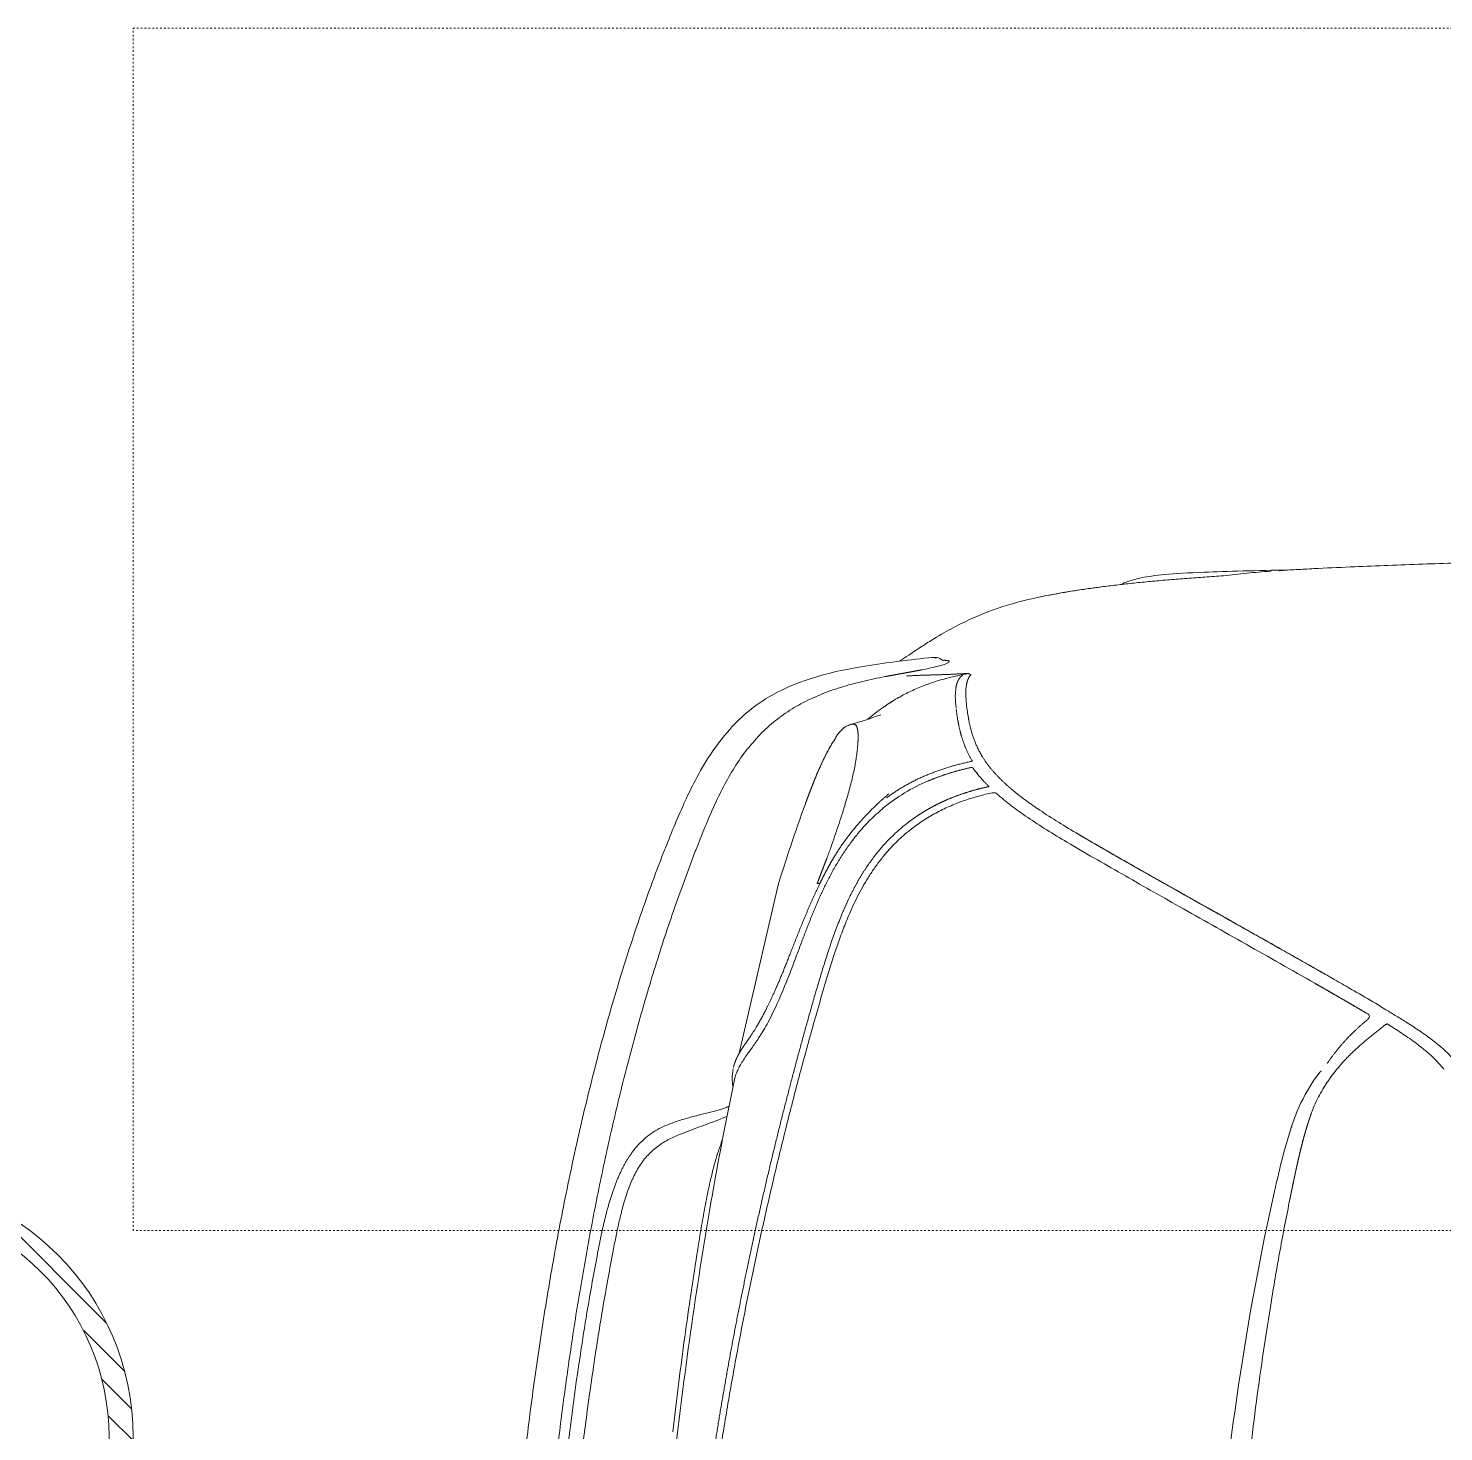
# Model space of a CAD drawing. Extents: x -1417 to 34975, y -245 to 8298.
# Drawn here: x 30842.7 to 30925.2, y 1052.8 to 1134.5 of the extents above; entities that cross this region are included whole.
import ezdxf
from ezdxf.xclip import XClip

# ---------------------------------------------------------------- set-up
doc = ezdxf.new("R2010")
doc.units = 0
doc.header["$XCLIPFRAME"] = 0
doc.linetypes.add('DOT2', pattern=[0.125, 0, -0.125])
doc.layers.get('0').update_dxf_attribs({"color": 9, "lineweight": 9})
for name, color, linetype, lineweight in [('04', 9, 'Continuous', 9), ('10', 9, 'Continuous', 9), ('20', 9, 'DOT2', 9), ('35H', 9, 'Continuous', 9)]:
    doc.layers.add(name, color=color, linetype=linetype, lineweight=lineweight)

# ---------------------------------------------------------------- blocks, each defined once
blk = doc.blocks.new('p-araba-polo')
for p, q in [((3.75136, -0.62397), (3.77434, -0.52509)), ((3.72994, -0.54604), (3.72994, -0.54604)), ((3.43916, -0.56592), (3.43916, -0.56592)), ((3.64193, -0.72746), (3.64193, -0.72746)), ((3.48036, -0.80478), (3.48042, -0.80478))]:
    blk.add_line(p, q)
at = {"flags": 128}
for points in [[(3.73079, -0.68347), (3.73202, -0.68035), (3.73324, -0.67716), (3.73446, -0.67392)], [(3.65581, -0.75377), (3.65632, -0.75421), (3.65664, -0.75446), (3.65744, -0.75494)], [(3.65744, -0.75494), (3.65826, -0.75529), (3.65928, -0.75556), (3.66051, -0.75565)]]:
    blk.add_lwpolyline(points, dxfattribs=at)
for points, degree, knots in [([(3.89681, 0), (3.89677, -0.01209), (3.89668, -0.03627), (3.89592, -0.07253), (3.89472, -0.10878), (3.893, -0.14501), (3.89078, -0.18122), (3.88803, -0.21739), (3.88473, -0.25351), (3.88084, -0.28957), (3.87635, -0.32556), (3.87122, -0.36147), (3.86539, -0.39727), (3.85883, -0.43294), (3.85148, -0.46846), (3.84326, -0.5038), (3.83413, -0.5389), (3.82397, -0.57372), (3.8128, -0.60824), (3.80432, -0.63088), (3.80008, -0.64221)], 3, [0, 0, 0, 0, 0.055558, 0.111113, 0.166668, 0.222224, 0.277781, 0.333337, 0.388894, 0.44445, 0.500005, 0.55556, 0.611116, 0.666671, 0.722227, 0.777783, 0.833339, 0.888892, 0.944445, 1, 1, 1, 1]), ([(3.81742, -0.64441), (3.8199, -0.63799), (3.82486, -0.62513), (3.83179, -0.60561), (3.83837, -0.5859), (3.84459, -0.566), (3.85047, -0.54593), (3.85602, -0.52571), (3.86125, -0.50535), (3.86618, -0.48486), (3.87081, -0.46426), (3.87516, -0.44355), (3.87923, -0.42275), (3.88305, -0.40188), (3.88661, -0.38093), (3.88992, -0.35992), (3.893, -0.33887), (3.89585, -0.31777), (3.89848, -0.29664), (3.9009, -0.27548), (3.90311, -0.25429), (3.90512, -0.2331), (3.90693, -0.21189), (3.90856, -0.19068), (3.91, -0.16947), (3.91126, -0.14826), (3.91235, -0.12705), (3.91326, -0.10585), (3.914, -0.08466), (3.91457, -0.06348), (3.91498, -0.04231), (3.91523, -0.02115), (3.91526, -0.00705), (3.91528, 0)], 3, [0, 0, 0, 0, 0.031503, 0.063111, 0.094824, 0.126637, 0.158547, 0.190546, 0.222628, 0.254786, 0.287011, 0.319297, 0.351636, 0.384021, 0.416445, 0.448899, 0.481372, 0.513858, 0.546357, 0.578861, 0.611362, 0.643854, 0.676332, 0.708795, 0.741239, 0.773662, 0.806063, 0.838441, 0.870794, 0.903125, 0.935433, 0.967723, 1, 1, 1, 1]), ([(3.88258, 0), (3.88254, -0.01154), (3.88246, -0.03461), (3.88176, -0.06921), (3.88065, -0.1038), (3.87907, -0.13838), (3.87703, -0.17293), (3.8745, -0.20745), (3.87145, -0.24192), (3.86787, -0.27635), (3.86371, -0.31071), (3.85904, -0.34413), (3.85392, -0.37661), (3.85005, -0.3976), (3.84812, -0.40809)], 3, [0, 0, 0, 0, 0.084393, 0.168775, 0.253159, 0.337558, 0.421942, 0.506321, 0.590718, 0.675107, 0.759486, 0.843869, 0.92194, 1, 1, 1, 1]), ([(3.85654, -0.40987), (3.85802, -0.40193), (3.86099, -0.38606), (3.86495, -0.36215), (3.8686, -0.3382), (3.87191, -0.31419), (3.87492, -0.29015), (3.87764, -0.26607), (3.88009, -0.24196), (3.88227, -0.21783), (3.8842, -0.19368), (3.88589, -0.1695), (3.88733, -0.14532), (3.88854, -0.12112), (3.88953, -0.0969), (3.89029, -0.07268), (3.89083, -0.04846), (3.89117, -0.02423), (3.89121, -0.00808), (3.89123, 0)], 3, [0, 0, 0, 0, 0.058823, 0.117646, 0.17647, 0.235293, 0.294117, 0.35294, 0.411764, 0.470587, 0.529411, 0.588234, 0.647058, 0.705882, 0.764705, 0.823529, 0.882353, 0.941176, 1, 1, 1, 1]), ([(3.72994, -0.54604), (3.73264, -0.53633), (3.73805, -0.51692), (3.74565, -0.48765), (3.75287, -0.45828), (3.75968, -0.4288), (3.76609, -0.39923), (3.77208, -0.36956), (3.77765, -0.33981), (3.78281, -0.30998), (3.78754, -0.28008), (3.79185, -0.25011), (3.79573, -0.22007), (3.79916, -0.18997), (3.80219, -0.15981), (3.80383, -0.13967), (3.80465, -0.12959)], 3, [0, 0, 0, 0, 0.071461, 0.142913, 0.214376, 0.285822, 0.357282, 0.428734, 0.500167, 0.571583, 0.64299, 0.714393, 0.785796, 0.857198, 0.928599, 1, 1, 1, 1]), ([(3.77711, -0.50969), (3.78244, -0.4843), (3.7966, -0.40882), (3.81414, -0.28235), (3.82249, -0.1806), (3.82515, -0.12975)], 3, [0, 0, 0, 0, 0.20268, 0.601651, 1, 1, 1, 1]), ([(3.48556, -0.2052), (3.48473, -0.21503), (3.48306, -0.23466), (3.47914, -0.27381), (3.47334, -0.32271), (3.46687, -0.36658), (3.46194, -0.39586), (3.45932, -0.4106), (3.45657, -0.4254), (3.4546, -0.43525), (3.45361, -0.44019)], 3, [0, 0, 0, 0, 0.12452, 0.248713, 0.496885, 0.746467, 0.809383, 0.872586, 0.936113, 1, 1, 1, 1]), ([(3.79893, -0.40807), (3.80025, -0.39949), (3.8029, -0.38232), (3.8065, -0.3565), (3.80988, -0.33066), (3.81191, -0.3134), (3.81293, -0.30478)], 3, [0, 0, 0, 0, 0.249972, 0.499988, 0.750033, 1, 1, 1, 1]), ([(3.79122, -0.45044), (3.79165, -0.44846), (3.79253, -0.44452), (3.79372, -0.4385), (3.79485, -0.43245), (3.79592, -0.42638), (3.79696, -0.42029), (3.79796, -0.41418), (3.79861, -0.41011), (3.79893, -0.40807)], 3, [0, 0, 0, 0, 0.142515, 0.285196, 0.427965, 0.570749, 0.713737, 0.856833, 1, 1, 1, 1]), ([(3.84812, -0.40809), (3.84756, -0.41097), (3.84644, -0.41673), (3.84467, -0.42533), (3.84265, -0.43384), (3.84024, -0.44218), (3.83736, -0.4503), (3.83477, -0.45521), (3.83348, -0.45766)], 3, [0, 0, 0, 0, 0.167506, 0.33466, 0.50145, 0.667886, 0.83384, 1, 1, 1, 1]), ([(3.78412, -0.47463), (3.78442, -0.47387), (3.78509, -0.4721), (3.78615, -0.46907), (3.78725, -0.46562), (3.78832, -0.46199), (3.78934, -0.45823), (3.79031, -0.45437), (3.79092, -0.45175), (3.79122, -0.45044)], 3, [0, 0, 0, 0, 0.115196, 0.262644, 0.410099, 0.557562, 0.705034, 0.852514, 1, 1, 1, 1]), ([(3.83348, -0.45766), (3.83275, -0.45885), (3.83128, -0.46121), (3.82875, -0.46441), (3.82602, -0.46732), (3.82309, -0.46991), (3.81999, -0.47221), (3.81676, -0.47421), (3.81342, -0.47596), (3.81113, -0.47696), (3.80999, -0.47746)], 3, [0, 0, 0, 0, 0.124981, 0.249968, 0.374958, 0.499953, 0.624954, 0.749963, 0.874979, 1, 1, 1, 1]), ([(3.81344, -0.48448), (3.81511, -0.48383), (3.81845, -0.48252), (3.82324, -0.47999), (3.82779, -0.47689), (3.83199, -0.47313), (3.83583, -0.46878), (3.83806, -0.46541), (3.83917, -0.46373)], 3, [0, 0, 0, 0, 0.166711, 0.333398, 0.500062, 0.66671, 0.833352, 1, 1, 1, 1]), ([(3.80999, -0.47746), (3.80798, -0.47827), (3.80395, -0.47989), (3.79804, -0.48202), (3.79243, -0.48406), (3.78731, -0.48597), (3.7837, -0.48739), (3.78193, -0.48815), (3.78145, -0.48836)], 3, [0, 0, 0, 0, 0.18627, 0.372392, 0.558131, 0.743503, 0.928538, 1, 1, 1, 1]), ([(3.78181, -0.49357), (3.78252, -0.49332), (3.78395, -0.49282), (3.78654, -0.49205), (3.7894, -0.49127), (3.79249, -0.49047), (3.79577, -0.48964), (3.79919, -0.48878), (3.8027, -0.48786), (3.80626, -0.48685), (3.80986, -0.48575), (3.81225, -0.48491), (3.81344, -0.48448)], 3, [0, 0, 0, 0, 0.099513, 0.199085, 0.298757, 0.398601, 0.498624, 0.598776, 0.698998, 0.799265, 0.899601, 1, 1, 1, 1]), ([(3.43812, -0.4974), (3.43864, -0.4963), (3.43968, -0.49409), (3.44054, -0.49176), (3.44098, -0.4906)], 3, [0, 0, 0, 0, 0.498968, 1, 1, 1, 1]), ([(3.44098, -0.4906), (3.44054, -0.49176), (3.43968, -0.49409), (3.43864, -0.4963), (3.43812, -0.4974)], 3, [0, 0, 0, 0, 0.501096, 1, 1, 1, 1]), ([(3.4331, -0.50636), (3.434, -0.5049), (3.43577, -0.50201), (3.43734, -0.49892), (3.43812, -0.4974)], 3, [0, 0, 0, 0, 0.504884, 1, 1, 1, 1]), ([(3.43812, -0.4974), (3.43734, -0.49892), (3.43577, -0.50201), (3.434, -0.5049), (3.4331, -0.50636)], 3, [0, 0, 0, 0, 0.494609, 1, 1, 1, 1]), ([(3.4331, -0.50636), (3.4331, -0.50636), (3.43219, -0.5078), (3.43033, -0.51061), (3.42833, -0.51323), (3.42733, -0.51453)], 3, [0, 0, 0, 0, 0.000023, 0.502974, 1, 1, 1, 1]), ([(3.77355, -0.51846), (3.77401, -0.51762), (3.77494, -0.51593), (3.77633, -0.51269), (3.77701, -0.51036), (3.77729, -0.50884)], 3, [0, 0, 0, 0, 0.253002, 0.505984, 1, 1, 1, 1]), ([(3.39176, -0.53893), (3.39044, -0.53806), (3.3878, -0.53634), (3.38386, -0.53364), (3.37997, -0.53083), (3.37632, -0.52802), (3.37293, -0.52519), (3.36981, -0.52234), (3.36681, -0.5193), (3.36498, -0.51704), (3.36406, -0.51592)], 3, [0, 0, 0, 0, 0.135189, 0.270177, 0.404927, 0.539624, 0.654876, 0.770059, 0.885089, 1, 1, 1, 1]), ([(3.42733, -0.51453), (3.42618, -0.51595), (3.42387, -0.51877), (3.42082, -0.52203), (3.41833, -0.52453), (3.41645, -0.52634), (3.41454, -0.5281), (3.41263, -0.52981), (3.4107, -0.53148), (3.40877, -0.53312), (3.40683, -0.53471), (3.40489, -0.53628), (3.40295, -0.53782), (3.4015, -0.53897), (3.40053, -0.53972), (3.40004, -0.5401), (3.39956, -0.54047), (3.39907, -0.54085), (3.39859, -0.54122), (3.3981, -0.54159), (3.39762, -0.54196), (3.39729, -0.54221), (3.39713, -0.54233)], 3, [0, 0, 0, 0, 0.127806, 0.254933, 0.318226, 0.381331, 0.444235, 0.506923, 0.569381, 0.631599, 0.69357, 0.755292, 0.816773, 0.878031, 0.893313, 0.908584, 0.923844, 0.939093, 0.954332, 0.969563, 0.984785, 1, 1, 1, 1]), ([(3.77355, -0.51846), (3.77298, -0.51939), (3.77186, -0.52124), (3.76972, -0.5243), (3.76794, -0.5268), (3.76704, -0.52805)], 3, [0, 0, 0, 0, 0.333348, 0.666684, 1, 1, 1, 1]), ([(3.35723, -0.52018), (3.35771, -0.52077), (3.3587, -0.52197), (3.36078, -0.52424), (3.36354, -0.52693), (3.36698, -0.52992), (3.37053, -0.53274), (3.37415, -0.53541), (3.37904, -0.53884), (3.38278, -0.54125), (3.38527, -0.54286)], 3, [0, 0, 0, 0, 0.060335, 0.124578, 0.249278, 0.374233, 0.499321, 0.624409, 0.749543, 1, 1, 1, 1]), ([(3.76704, -0.52805), (3.76642, -0.52893), (3.76518, -0.53068), (3.76304, -0.53383), (3.76069, -0.53753), (3.75814, -0.54187), (3.75629, -0.54543), (3.75537, -0.54721)], 3, [0, 0, 0, 0, 0.200624, 0.400934, 0.600937, 0.800584, 1, 1, 1, 1]), ([(3.38527, -0.54286), (3.38733, -0.54415), (3.39146, -0.54675), (3.39973, -0.55176), (3.41007, -0.55787), (3.42038, -0.56384), (3.42736, -0.56786), (3.43146, -0.57021), (3.43352, -0.57137), (3.43475, -0.57208)], 3, [0, 0, 0, 0, 0.124906, 0.24985, 0.49985, 0.749925, 0.874966, 0.92498, 1, 1, 1, 1]), ([(3.40299, -0.53779), (3.40299, -0.53779), (3.40299, -0.53779), (3.40299, -0.53779), (3.40299, -0.53779), (3.40299, -0.53779), (3.40299, -0.53779), (3.40299, -0.53779), (3.40299, -0.53779), (3.40299, -0.53779), (3.40299, -0.53779), (3.40299, -0.53779), (3.40299, -0.53779), (3.40299, -0.53779), (3.40299, -0.53779)], 7, [0, 0, 0, 0, 0, 0, 0, 0, 1, 1, 1, 1, 1, 1, 1, 1, 1, 1, 1, 1, 1, 1, 1]), ([(3.403, -0.53779), (3.403, -0.53779), (3.403, -0.53779), (3.403, -0.53779), (3.403, -0.53779), (3.403, -0.53779), (3.403, -0.53779)], 3, [0, 0, 0, 0, 1, 1, 1, 1, 1, 1, 1]), ([(3.40918, -0.54408), (3.4087, -0.54447), (3.4078, -0.54521), (3.40709, -0.54651), (3.40765, -0.54763), (3.40848, -0.54812), (3.40892, -0.54838)], 3, [0, 0, 0, 0, 0.263807, 0.500052, 0.736261, 1, 1, 1, 1]), ([(3.40892, -0.54838), (3.41397, -0.55135), (3.42409, -0.5573), (3.43413, -0.56304), (3.43916, -0.56592)], 3, [0, 0, 0, 0, 0.499997, 1, 1, 1, 1]), ([(3.71059, -0.6052), (3.71181, -0.60221), (3.71429, -0.59615), (3.71761, -0.58677), (3.72079, -0.57706), (3.72387, -0.56702), (3.72692, -0.55665), (3.72892, -0.54961), (3.72994, -0.54604)], 3, [0, 0, 0, 0, 0.155616, 0.31525, 0.479141, 0.64759, 0.821014, 1, 1, 1, 1]), ([(3.71406, -0.60711), (3.7152, -0.60432), (3.71748, -0.59875), (3.72053, -0.59023), (3.72339, -0.58165), (3.72609, -0.573), (3.72868, -0.56433), (3.7312, -0.55562), (3.73285, -0.54981), (3.73367, -0.5469)], 3, [0, 0, 0, 0, 0.14264, 0.285361, 0.428172, 0.571059, 0.714003, 0.856988, 1, 1, 1, 1]), ([(3.42122, -0.56432), (3.42122, -0.56432), (3.42122, -0.56432), (3.42122, -0.56432), (3.42122, -0.56432), (3.42122, -0.56432), (3.42122, -0.56432)], 3, [0, 0, 0, 0, 1, 1, 1, 1, 1, 1, 1]), ([(3.42122, -0.56432), (3.42122, -0.56432), (3.42122, -0.56432), (3.42122, -0.56432), (3.42122, -0.56432), (3.42122, -0.56432), (3.42122, -0.56432)], 3, [0, 0, 0, 0, 1, 1, 1, 1, 1, 1, 1]), ([(3.43916, -0.56592), (3.44586, -0.56973), (3.45927, -0.57737), (3.47912, -0.58859), (3.49877, -0.59969), (3.51165, -0.60696), (3.51809, -0.6106)], 3, [0, 0, 0, 0, 0.250005, 0.499995, 0.750003, 1, 1, 1, 1]), ([(3.74681, -0.56663), (3.74612, -0.5684), (3.74472, -0.57194), (3.74263, -0.57744), (3.74054, -0.58303), (3.73912, -0.58681), (3.73841, -0.58871)], 3, [0, 0, 0, 0, 0.249816, 0.499724, 0.749781, 1, 1, 1, 1]), ([(3.43474, -0.57207), (3.44139, -0.57585), (3.45469, -0.58341), (3.47438, -0.5945), (3.49387, -0.60547), (3.50663, -0.61266), (3.51301, -0.61625)], 3, [0, 0, 0, 0, 0.250088, 0.500081, 0.750046, 1, 1, 1, 1]), ([(3.67459, -0.6553), (3.67621, -0.65398), (3.67943, -0.65134), (3.68394, -0.64701), (3.68819, -0.64244), (3.69216, -0.63762), (3.69585, -0.6326), (3.69928, -0.62738), (3.70245, -0.62201), (3.70538, -0.61651), (3.7081, -0.61091), (3.70976, -0.6071), (3.71059, -0.6052)], 3, [0, 0, 0, 0, 0.099992, 0.199992, 0.299988, 0.399982, 0.499978, 0.599981, 0.699987, 0.79999, 0.899989, 1, 1, 1, 1]), ([(3.51301, -0.61625), (3.51863, -0.61941), (3.52986, -0.62574), (3.54637, -0.63508), (3.5626, -0.64431), (3.57297, -0.6504), (3.57816, -0.65344)], 3, [0, 0, 0, 0, 0.250068, 0.500042, 0.750043, 1, 1, 1, 1]), ([(3.51809, -0.6106), (3.52372, -0.61378), (3.53498, -0.62015), (3.55153, -0.62955), (3.56781, -0.63883), (3.57822, -0.64495), (3.58343, -0.64801)], 3, [0, 0, 0, 0, 0.250003, 0.500002, 0.750004, 1, 1, 1, 1]), ([(3.72325, -0.62476), (3.72217, -0.62687), (3.72001, -0.63108), (3.71644, -0.63724), (3.71262, -0.64327), (3.7098, -0.64711), (3.70838, -0.64904)], 3, [0, 0, 0, 0, 0.250171, 0.500217, 0.75015, 1, 1, 1, 1]), ([(3.67694, -0.65874), (3.67871, -0.65729), (3.68225, -0.6544), (3.68718, -0.64963), (3.69179, -0.64458), (3.6961, -0.63926), (3.6987, -0.63552), (3.7, -0.63364)], 3, [0, 0, 0, 0, 0.199996, 0.399992, 0.599991, 0.799994, 1, 1, 1, 1]), ([(3.72328, -0.63868), (3.72249, -0.64079), (3.72092, -0.64502), (3.71872, -0.65129), (3.71665, -0.65744), (3.71469, -0.66347), (3.71349, -0.66733), (3.71289, -0.66927)], 3, [0, 0, 0, 0, 0.200275, 0.400507, 0.60049, 0.800241, 1, 1, 1, 1]), ([(3.58343, -0.64801), (3.58741, -0.6504), (3.59538, -0.65517), (3.60266, -0.65999), (3.6063, -0.6624)], 3, [0, 0, 0, 0, 0.500076, 1, 1, 1, 1]), ([(3.70838, -0.64904), (3.70706, -0.65072), (3.70442, -0.65409), (3.7001, -0.65887), (3.69553, -0.66344), (3.69225, -0.66625), (3.69061, -0.66765)], 3, [0, 0, 0, 0, 0.250005, 0.500006, 0.750004, 1, 1, 1, 1]), ([(3.79965, -0.6433), (3.79808, -0.64731), (3.79493, -0.65533), (3.78988, -0.66723), (3.78435, -0.67894), (3.77805, -0.69028), (3.77084, -0.70111), (3.76502, -0.70753), (3.76211, -0.71074)], 3, [0, 0, 0, 0, 0.166182, 0.332514, 0.49905, 0.665821, 0.832816, 1, 1, 1, 1]), ([(3.77986, -0.71363), (3.7879, -0.70462), (3.79683, -0.69079), (3.80818, -0.66717), (3.81362, -0.654), (3.81723, -0.64476)], 3, [0, 0, 0, 0, 0.458817, 0.622395, 1, 1, 1, 1]), ([(3.57816, -0.65344), (3.58208, -0.65579), (3.58992, -0.66048), (3.59708, -0.66522), (3.60066, -0.66758)], 3, [0, 0, 0, 0, 0.500144, 1, 1, 1, 1]), ([(3.62781, -0.6766), (3.63049, -0.67597), (3.63593, -0.67468), (3.644, -0.67209), (3.65204, -0.66892), (3.65989, -0.66508), (3.6675, -0.66061), (3.67222, -0.65707), (3.67459, -0.6553)], 3, [0, 0, 0, 0, 0.159308, 0.322994, 0.489699, 0.658429, 0.828591, 1, 1, 1, 1]), ([(3.6063, -0.6624), (3.60958, -0.66468), (3.61614, -0.66924), (3.6216, -0.67391), (3.62433, -0.67625)], 3, [0, 0, 0, 0, 0.500136, 1, 1, 1, 1]), ([(3.62887, -0.68041), (3.63098, -0.67993), (3.63521, -0.67897), (3.64146, -0.67716), (3.64762, -0.67508), (3.65162, -0.67342), (3.65362, -0.67259)], 3, [0, 0, 0, 0, 0.250006, 0.500007, 0.750006, 1, 1, 1, 1]), ([(3.68427, -0.67685), (3.68496, -0.67638), (3.68636, -0.67543), (3.68771, -0.67443), (3.68839, -0.67393)], 3, [0, 0, 0, 0, 0.500012, 1, 1, 1, 1]), ([(3.71289, -0.66927), (3.71241, -0.67086), (3.71145, -0.67403), (3.71017, -0.67857), (3.70904, -0.68293), (3.70805, -0.68709), (3.70721, -0.69103), (3.70651, -0.69476), (3.70616, -0.69703), (3.70599, -0.69817)], 3, [0, 0, 0, 0, 0.143178, 0.285809, 0.428387, 0.571114, 0.714004, 0.856981, 1, 1, 1, 1]), ([(3.7349, -0.67272), (3.73426, -0.67446), (3.73297, -0.67791), (3.7317, -0.68113), (3.73106, -0.68275)], 3, [0, 0, 0, 0, 0.495547, 1, 1, 1, 1]), ([(3.62433, -0.67625), (3.62454, -0.67642), (3.62494, -0.67676), (3.62629, -0.67692), (3.6273, -0.67671), (3.62781, -0.6766)], 3, [0, 0, 0, 0, 0.33657, 0.664105, 1, 1, 1, 1]), ([(3.63814, -0.69113), (3.63722, -0.68988), (3.63538, -0.68737), (3.63311, -0.68486), (3.63197, -0.6836)], 3, [0, 0, 0, 0, 0.500029, 1, 1, 1, 1]), ([(3.73106, -0.68275), (3.73048, -0.68418), (3.72932, -0.68704), (3.72762, -0.691), (3.72595, -0.6947), (3.72432, -0.69809), (3.72273, -0.70117), (3.7212, -0.70391), (3.71973, -0.70633), (3.71881, -0.70764), (3.71835, -0.7083)], 3, [0, 0, 0, 0, 0.125001, 0.250002, 0.375002, 0.500002, 0.625002, 0.750002, 0.875001, 1, 1, 1, 1]), ([(3.70599, -0.69817), (3.70599, -0.69817), (3.70599, -0.69817), (3.70599, -0.69817), (3.70599, -0.69817), (3.70599, -0.69817), (3.70599, -0.69817)], 3, [0, 0, 0, 0, 1, 1, 1, 1.000001, 1.000001, 1.000001, 1.000001]), ([(3.70092, -0.75052), (3.71974, -0.7475), (3.74933, -0.74037), (3.77304, -0.72158), (3.77986, -0.71363)], 3, [0, 0, 0, 0, 0.646551, 1, 1, 1, 1]), ([(3.70558, -0.71448), (3.70574, -0.71491), (3.70606, -0.71577), (3.70677, -0.71652), (3.70766, -0.71687), (3.70847, -0.71681), (3.70897, -0.71666), (3.70907, -0.71662)], 3, [0, 0, 0, 0, 0.235288, 0.470581, 0.705875, 0.941175, 1, 1, 1, 1]), ([(3.70888, -0.71668), (3.7101, -0.71635), (3.71409, -0.7146), (3.71524, -0.71282), (3.71736, -0.71024)], 3, [0, 0, 0, 0, 0.136101, 1, 1, 1, 1]), ([(3.76211, -0.71074), (3.7607, -0.71214), (3.75787, -0.71494), (3.75331, -0.7188), (3.74854, -0.72238), (3.74356, -0.72567), (3.7384, -0.72864), (3.73309, -0.73135), (3.72945, -0.73292), (3.72763, -0.7337)], 3, [0, 0, 0, 0, 0.142965, 0.285982, 0.428979, 0.571915, 0.714754, 0.857457, 1, 1, 1, 1]), ([(3.64086, -0.72042), (3.64107, -0.7217), (3.64149, -0.72424), (3.64174, -0.72639), (3.64187, -0.72747)], 3, [0, 0, 0, 0, 0.500012, 1, 1, 1, 1]), ([(3.64792, -0.72541), (3.6478, -0.72441), (3.64755, -0.72241), (3.64716, -0.72004), (3.64696, -0.71886)], 3, [0, 0, 0, 0, 0.499774, 1, 1, 1, 1]), ([(3.68477, -0.73022), (3.68493, -0.73014), (3.69047, -0.72666), (3.69501, -0.72333), (3.6988, -0.72015), (3.69945, -0.7196)], 3, [0, 0, 0, 0, 0.284317, 0.878632, 1, 1, 1, 1]), ([(3.64187, -0.72747), (3.64196, -0.72838), (3.64216, -0.73029), (3.64232, -0.73282), (3.64237, -0.73528), (3.64227, -0.73763), (3.64206, -0.73898), (3.64196, -0.73969)], 3, [0, 0, 0, 0, 0.160277, 0.337825, 0.535128, 0.754926, 1, 1, 1, 1]), ([(3.64314, -0.74578), (3.6458, -0.74524), (3.65112, -0.74415), (3.65897, -0.74195), (3.6667, -0.73929), (3.67423, -0.7361), (3.68152, -0.73234), (3.6868, -0.72905), (3.68968, -0.72705), (3.6903, -0.7266)], 3, [0, 0, 0, 0, 0.158644, 0.317513, 0.476648, 0.636014, 0.795575, 0.955312, 1, 1, 1, 1]), ([(3.64811, -0.73793), (3.6483, -0.73646), (3.64867, -0.73351), (3.64823, -0.72854), (3.648, -0.72605)], 3, [0, 0, 0, 0, 0.499729, 1, 1, 1, 1]), ([(3.67974, -0.73311), (3.67974, -0.73311), (3.67974, -0.73311), (3.67974, -0.73311), (3.67974, -0.73311), (3.67974, -0.73311), (3.67974, -0.73311), (3.67974, -0.73311), (3.67974, -0.73311), (3.67974, -0.73311), (3.67974, -0.73311), (3.67974, -0.73311), (3.67974, -0.73311)], 6, [0, 0, 0, 0, 0, 0, 0, 1, 1, 1, 1, 1, 1, 1, 1, 1, 1, 1, 1, 1]), ([(3.67974, -0.73311), (3.67974, -0.73311), (3.67974, -0.73311), (3.67974, -0.73311), (3.67974, -0.73311), (3.67974, -0.73311), (3.67974, -0.73311), (3.67974, -0.73311), (3.67974, -0.73311), (3.67974, -0.73311), (3.67974, -0.73311), (3.67974, -0.73311), (3.67974, -0.73311)], 6, [0, 0, 0, 0, 0, 0, 0, 1, 1, 1, 1, 1, 1, 1, 1, 1, 1, 1, 1, 1]), ([(3.73122, -0.7322), (3.73122, -0.7322), (3.73122, -0.7322), (3.73122, -0.7322), (3.73122, -0.7322), (3.73122, -0.7322), (3.73122, -0.7322), (3.73122, -0.7322), (3.73122, -0.7322)], 3, [0, 0, 0, 0, 0.25, 0.5, 1, 1, 1, 1, 1, 1, 1]), ([(3.64196, -0.73969), (3.64184, -0.74024), (3.64161, -0.74137), (3.64108, -0.74288), (3.64037, -0.74436), (3.63962, -0.74526), (3.63923, -0.74572)], 3, [0, 0, 0, 0, 0.221287, 0.461031, 0.720285, 1, 1, 1, 1]), ([(3.64539, -0.74424), (3.64574, -0.74381), (3.64644, -0.74295), (3.64717, -0.7415), (3.64773, -0.73988), (3.64798, -0.73858), (3.64811, -0.73793)], 3, [0, 0, 0, 0, 0.25, 0.5, 0.75, 1, 1, 1, 1]), ([(3.6634, -0.7404), (3.6634, -0.7404), (3.6634, -0.7404), (3.6634, -0.7404), (3.6634, -0.7404), (3.6634, -0.7404), (3.6634, -0.7404), (3.6634, -0.7404), (3.6634, -0.7404), (3.6634, -0.7404), (3.6634, -0.7404), (3.6634, -0.7404), (3.6634, -0.7404), (3.6634, -0.7404), (3.6634, -0.7404)], 7, [0, 0, 0, 0, 0, 0, 0, 0, 1, 1, 1, 1, 1, 1, 1, 1.000001, 1.000001, 1.000001, 1.000001, 1.000001, 1.000001, 1.000001, 1.000001]), ([(3.72763, -0.7337), (3.72557, -0.73452), (3.72146, -0.73615), (3.71516, -0.73822), (3.70879, -0.74006), (3.70236, -0.74168), (3.69589, -0.74313), (3.69156, -0.74399), (3.68939, -0.74441)], 3, [0, 0, 0, 0, 0.166659, 0.333321, 0.499987, 0.666656, 0.833327, 1, 1, 1, 1]), ([(3.64228, -0.74598), (3.64233, -0.74596), (3.64243, -0.74592), (3.6429, -0.74583), (3.64314, -0.74578)], 3, [0, 0, 0, 0, 0.500528, 1, 1, 1, 1]), ([(3.64457, -0.74525), (3.64444, -0.74527), (3.64416, -0.74533), (3.64417, -0.74531), (3.64418, -0.7453)], 3, [0, 0, 0, 0, 0.4918, 1, 1, 1, 1]), ([(3.64418, -0.7453), (3.64442, -0.74512), (3.64489, -0.74477), (3.64522, -0.74441), (3.64539, -0.74424)], 3, [0, 0, 0, 0, 0.499449, 1, 1, 1, 1]), ([(3.66839, -0.74831), (3.66681, -0.74863), (3.66365, -0.74926), (3.6595, -0.75023), (3.65618, -0.75115), (3.65377, -0.75198), (3.65293, -0.75243), (3.65251, -0.75266)], 3, [0, 0, 0, 0, 0.243786, 0.487231, 0.658342, 0.829202, 1, 1, 1, 1]), ([(3.65887, -0.7419), (3.65887, -0.7419), (3.65887, -0.7419), (3.65887, -0.7419), (3.65887, -0.7419), (3.65887, -0.7419), (3.65887, -0.7419)], 3, [0, 0, 0, 0, 1, 1, 1, 1.000001, 1.000001, 1.000001, 1.000001]), ([(3.62997, -0.78195), (3.63669, -0.77931), (3.64641, -0.77501), (3.66059, -0.7668), (3.67232, -0.75915), (3.67768, -0.75552), (3.68075, -0.75354), (3.68095, -0.75341)], 3, [0, 0, 0, 0, 0.436591, 0.634385, 0.751254, 0.983784, 1, 1, 1, 1]), ([(3.66205, -0.75553), (3.66205, -0.75553), (3.66205, -0.75553), (3.66205, -0.75553), (3.66205, -0.75553), (3.66205, -0.75553), (3.66205, -0.75553), (3.66205, -0.75553), (3.66205, -0.75553), (3.66205, -0.75553), (3.66205, -0.75553)], 5, [0, 0, 0, 0, 0, 0, 1, 1, 1, 1, 1, 1, 1, 1, 1, 1, 1]), ([(3.56245, -0.79681), (3.56683, -0.79625), (3.59177, -0.79281), (3.61369, -0.78805), (3.62856, -0.78249), (3.63002, -0.78193)], 3, [0, 0, 0, 0, 0.15043, 0.932957, 1, 1, 1, 1]), ([(3.49237, -0.80312), (3.49596, -0.80288), (3.50314, -0.80241), (3.51357, -0.80164), (3.52374, -0.80083), (3.53361, -0.79996), (3.54317, -0.79903), (3.55241, -0.79803), (3.56132, -0.79697), (3.56988, -0.79584), (3.5781, -0.79462), (3.58595, -0.79332), (3.59343, -0.79194), (3.59875, -0.79083), (3.60161, -0.79019), (3.60218, -0.79006)], 3, [0, 0, 0, 0, 0.08164, 0.163278, 0.244914, 0.326547, 0.408179, 0.489811, 0.571441, 0.653071, 0.734702, 0.816332, 0.897962, 0.979592, 1, 1, 1, 1]), ([(3.45344, -0.80652), (3.47331, -0.80617), (3.50236, -0.80541), (3.52327, -0.80425), (3.53295, -0.80325), (3.5394, -0.80221), (3.54616, -0.80052), (3.55072, -0.7987), (3.55213, -0.79808)], 3, [0, 0, 0, 0, 0.418831, 0.714948, 0.835581, 0.907738, 0.972168, 1, 1, 1, 1]), ([(3.46, -0.80613), (3.45664, -0.80633), (3.44993, -0.80673), (3.43619, -0.80747), (3.41286, -0.80859), (3.37959, -0.80987), (3.33903, -0.81109), (3.29835, -0.81202), (3.26029, -0.81268), (3.22604, -0.8131), (3.19302, -0.81337), (3.16556, -0.81345), (3.14867, -0.81342), (3.14351, -0.8134)], 3, [0, 0, 0, 0, 0.03531, 0.070597, 0.141114, 0.269195, 0.390859, 0.518959, 0.640794, 0.737038, 0.833171, 0.948447, 1, 1, 1, 1]), ([(3.46493, -0.80582), (3.46485, -0.80583), (3.46468, -0.80584), (3.46485, -0.80583), (3.46493, -0.80582)], 3, [0, 0, 0, 0, 0.506131, 1, 1, 1, 1]), ([(3.46493, -0.80582), (3.46952, -0.80546), (3.47869, -0.80474), (3.48781, -0.80366), (3.49237, -0.80312)], 3, [0, 0, 0, 0, 0.500005, 1, 1, 1, 1])]:
    blk.add_open_spline(points, degree=degree, knots=knots)
for points, degree in [([(3.46378, -0.43934), (3.48058, -0.36359), (3.49096, -0.28622), (3.49788, -0.20867)], 3), ([(3.79427, -0.25822), (3.79026, -0.28709), (3.78575, -0.31588), (3.78076, -0.34459), (3.77527, -0.37319), (3.76931, -0.40168)], 5), ([(3.76931, -0.40168), (3.76318, -0.43098), (3.75654, -0.46016), (3.7494, -0.48922), (3.74177, -0.51813), (3.73367, -0.5469)], 5), ([(3.85654, -0.40987), (3.85469, -0.41972), (3.85266, -0.42912), (3.8503, -0.43855), (3.84741, -0.44782), (3.84376, -0.45635), (3.83917, -0.46373)], 6), ([(3.45361, -0.44019), (3.45325, -0.44199), (3.45288, -0.4438), (3.45251, -0.44561), (3.45214, -0.44742), (3.45176, -0.44923), (3.45139, -0.45104)], 6), ([(3.45289, -0.48183), (3.45738, -0.46799), (3.46054, -0.45363), (3.46378, -0.43934)], 3), ([(3.45139, -0.45104), (3.45101, -0.45285), (3.45062, -0.45467), (3.45023, -0.45648), (3.44984, -0.45829), (3.44943, -0.4601), (3.44902, -0.46192)], 6), ([(3.44641, -0.47275), (3.44687, -0.47095), (3.44732, -0.46915), (3.44776, -0.46734), (3.44819, -0.46554), (3.44861, -0.46373), (3.44902, -0.46192)], 6), ([(3.83029, -0.46242), (3.83029, -0.46242), (3.83029, -0.46242), (3.83029, -0.46242)], 3), ([(3.44337, -0.48346), (3.44392, -0.4817), (3.44445, -0.47992), (3.44497, -0.47814), (3.44546, -0.47635), (3.44594, -0.47455), (3.44641, -0.47275)], 6), ([(3.44337, -0.48346), (3.44292, -0.48489), (3.44245, -0.48632), (3.44198, -0.48776), (3.44149, -0.48919), (3.44098, -0.4906)], 5), ([(3.44098, -0.4906), (3.44149, -0.48919), (3.44198, -0.48776), (3.44245, -0.48632), (3.44292, -0.48489), (3.44337, -0.48346)], 5), ([(3.44717, -0.49628), (3.4494, -0.49167), (3.45125, -0.4868), (3.45289, -0.48183)], 3), ([(3.45291, -0.48161), (3.45292, -0.48174), (3.4529, -0.48188), (3.45283, -0.48201), (3.45272, -0.48213), (3.45255, -0.48224), (3.45235, -0.48235)], 6), ([(3.78181, -0.49357), (3.78148, -0.49369), (3.78117, -0.49381), (3.78086, -0.49393), (3.78057, -0.49405), (3.7803, -0.49416)], 5), ([(3.7803, -0.49416), (3.78077, -0.49397), (3.78129, -0.49377), (3.78181, -0.49357)], 3), ([(3.43616, -0.51412), (3.44038, -0.50874), (3.44406, -0.50272), (3.44717, -0.49628)], 3), ([(3.42733, -0.51453), (3.42852, -0.51303), (3.42972, -0.51142), (3.43088, -0.50978), (3.43201, -0.50809), (3.4331, -0.50636)], 5), ([(3.77784, -0.5161), (3.77868, -0.51181), (3.77852, -0.50889), (3.77794, -0.50572)], 3), ([(3.40918, -0.54408), (3.41415, -0.53995), (3.41911, -0.53531), (3.42379, -0.53027), (3.42809, -0.52484), (3.43196, -0.5191)], 5), ([(3.43633, -0.51385), (3.43623, -0.51405), (3.4361, -0.51423), (3.43593, -0.5144), (3.43573, -0.51454), (3.4355, -0.51467), (3.43523, -0.51477)], 6), ([(3.77747, -0.5177), (3.77709, -0.51912), (3.77659, -0.52057), (3.77597, -0.52204), (3.77522, -0.52355), (3.77434, -0.52509)], 5), ([(3.77747, -0.5177), (3.77753, -0.51742), (3.7776, -0.51715), (3.77766, -0.51687)], 3), ([(3.77434, -0.52509), (3.77326, -0.52699), (3.77198, -0.52896), (3.7705, -0.53101), (3.76878, -0.53336), (3.76676, -0.53634), (3.76441, -0.54022)], 6), ([(3.76656, -0.52872), (3.76657, -0.52871), (3.76657, -0.52871), (3.76658, -0.52871), (3.76658, -0.52871), (3.76658, -0.52871), (3.76659, -0.5287)], 6), ([(3.76665, -0.52867), (3.76666, -0.52866), (3.76666, -0.52866), (3.76667, -0.52865), (3.76668, -0.52864), (3.76669, -0.52864), (3.7667, -0.52863)], 6), ([(3.39176, -0.53892), (3.39265, -0.5395), (3.39355, -0.54007), (3.39444, -0.54065), (3.39534, -0.54121), (3.39623, -0.54177), (3.39713, -0.54233)], 6), ([(3.39713, -0.54233), (3.39717, -0.54236), (3.39721, -0.54238), (3.39725, -0.54241)], 3), ([(3.39725, -0.54241), (3.39723, -0.5424), (3.39721, -0.54238), (3.39719, -0.54237), (3.39717, -0.54236), (3.39715, -0.54234), (3.39713, -0.54233)], 6), ([(3.76441, -0.54022), (3.76219, -0.54392), (3.75968, -0.54836), (3.7569, -0.55381), (3.75386, -0.56022), (3.75081, -0.5674), (3.74778, -0.57509), (3.74464, -0.58306)], 7), ([(3.43916, -0.56592), (3.43486, -0.56346), (3.43056, -0.56099), (3.42624, -0.55851), (3.42192, -0.55601), (3.41759, -0.55349), (3.41325, -0.55096), (3.40892, -0.54838)], 7), ([(3.74679, -0.5668), (3.74965, -0.55958), (3.75255, -0.55293), (3.7553, -0.54747)], 3), ([(3.75493, -0.54776), (3.75496, -0.54776), (3.75498, -0.54775), (3.755, -0.54774), (3.75503, -0.54773), (3.75505, -0.54772), (3.75507, -0.5477)], 6), ([(3.75507, -0.5477), (3.75516, -0.54765), (3.75524, -0.54758), (3.7553, -0.5475), (3.75534, -0.54741), (3.75537, -0.54732), (3.75537, -0.54721)], 6), ([(3.41199, -0.55897), (3.41199, -0.55897), (3.41199, -0.55897), (3.41199, -0.55897)], 3), ([(3.412, -0.55897), (3.412, -0.55897), (3.412, -0.55897), (3.412, -0.55897), (3.412, -0.55897), (3.412, -0.55897)], 5), ([(3.74644, -0.56699), (3.74646, -0.56699), (3.74648, -0.56698), (3.7465, -0.56698), (3.74653, -0.56697), (3.74655, -0.56697), (3.74657, -0.56696)], 6), ([(3.74657, -0.56696), (3.74666, -0.56694), (3.74673, -0.56689), (3.74679, -0.56684), (3.74682, -0.56678), (3.74683, -0.5667), (3.74681, -0.56662)], 6), ([(3.51301, -0.61625), (3.49394, -0.60552), (3.4745, -0.59456), (3.45474, -0.58347), (3.43474, -0.57207)], 4), ([(3.45608, -0.58418), (3.45608, -0.58418), (3.45608, -0.58418), (3.45608, -0.58418)], 3), ([(3.45608, -0.58418), (3.45608, -0.58418), (3.45608, -0.58418), (3.45608, -0.58418), (3.45608, -0.58418), (3.45608, -0.58418)], 5), ([(3.74464, -0.58306), (3.74203, -0.58968), (3.73937, -0.59648), (3.73661, -0.60338), (3.7337, -0.61028), (3.73064, -0.61715), (3.72732, -0.62397)], 6), ([(3.72325, -0.62476), (3.7268, -0.61768), (3.72998, -0.61046), (3.73291, -0.60318), (3.7357, -0.5959), (3.73841, -0.58871)], 5), ([(3.7382, -0.58894), (3.73829, -0.58893), (3.73836, -0.5889), (3.73841, -0.58887), (3.73844, -0.58882), (3.73844, -0.58877), (3.73841, -0.58871)], 6), ([(3.71406, -0.60711), (3.71172, -0.61265), (3.70918, -0.61811), (3.70641, -0.62345), (3.70336, -0.62865), (3.7, -0.63364)], 5), ([(3.57816, -0.65344), (3.56279, -0.64433), (3.5465, -0.63515), (3.52993, -0.62577), (3.51301, -0.61625)], 4), ([(3.72732, -0.62397), (3.72566, -0.62738), (3.72394, -0.63077), (3.72216, -0.63411), (3.72028, -0.63743), (3.71827, -0.64067)], 5), ([(3.72891, -0.62397), (3.72774, -0.62704), (3.7266, -0.63001), (3.72547, -0.63297), (3.72438, -0.63577), (3.72328, -0.63868)], 5), ([(3.72891, -0.62397), (3.72774, -0.62704), (3.7266, -0.63001), (3.72547, -0.63297), (3.72438, -0.63577), (3.72328, -0.63868)], 5), ([(3.72859, -0.62397), (3.72817, -0.62397), (3.72774, -0.62397), (3.72732, -0.62397)], 3), ([(3.72859, -0.62397), (3.72834, -0.62397), (3.72809, -0.62397), (3.72784, -0.62397), (3.72758, -0.62397), (3.72732, -0.62397)], 5), ([(3.72891, -0.62397), (3.72886, -0.62397), (3.72881, -0.62397), (3.72875, -0.62397), (3.7287, -0.62397), (3.72865, -0.62397), (3.72859, -0.62397)], 6), ([(3.72891, -0.62397), (3.72881, -0.62397), (3.7287, -0.62397), (3.72859, -0.62397)], 3), ([(3.73461, -0.6735), (3.74063, -0.65719), (3.74615, -0.6408), (3.75136, -0.62397)], 3), ([(3.68709, -0.67631), (3.69336, -0.67088), (3.7003, -0.66454), (3.70706, -0.65703), (3.71315, -0.64895), (3.71827, -0.64067)], 5), ([(3.79965, -0.6433), (3.7998, -0.64294), (3.79994, -0.64257), (3.80008, -0.64221)], 3), ([(3.80008, -0.64221), (3.79994, -0.64257), (3.7998, -0.64294), (3.79965, -0.6433)], 3), ([(3.70799, -0.64902), (3.70803, -0.64904), (3.70808, -0.64907), (3.70812, -0.64909), (3.70816, -0.64911), (3.7082, -0.64912), (3.70823, -0.64914)], 6), ([(3.70823, -0.64914), (3.70831, -0.64916), (3.70837, -0.64917), (3.70841, -0.64917), (3.70843, -0.64914), (3.70842, -0.64909), (3.70838, -0.64904)], 6), ([(3.81754, -0.64408), (3.81751, -0.64417), (3.81748, -0.64425), (3.81745, -0.64433), (3.81742, -0.64441)], 4), ([(3.81742, -0.64441), (3.81744, -0.64436), (3.81747, -0.6443), (3.81749, -0.64424), (3.81751, -0.64417)], 4), ([(3.67694, -0.65874), (3.6748, -0.66042), (3.67261, -0.66202), (3.67037, -0.66356), (3.66807, -0.66502), (3.66573, -0.66641)], 5), ([(3.62463, -0.6873), (3.61996, -0.6823), (3.61435, -0.67731), (3.60776, -0.67242), (3.60066, -0.66758)], 4), ([(3.66573, -0.66641), (3.66339, -0.66779), (3.661, -0.6691), (3.65858, -0.67034), (3.65612, -0.6715), (3.65362, -0.67259)], 5), ([(3.65362, -0.67259), (3.64886, -0.67466), (3.64397, -0.67647), (3.639, -0.67802), (3.63396, -0.67932), (3.62887, -0.68041)], 5), ([(3.66421, -0.68375), (3.67373, -0.67968), (3.68269, -0.67431), (3.69062, -0.66776)], 3), ([(3.68839, -0.67393), (3.68758, -0.67453), (3.68676, -0.67513), (3.68593, -0.67571), (3.6851, -0.67629), (3.68427, -0.67685)], 5), ([(3.69049, -0.6677), (3.69056, -0.66775), (3.6906, -0.66777), (3.69063, -0.66778), (3.69064, -0.66776), (3.69063, -0.66771), (3.69061, -0.66765)], 6), ([(3.73106, -0.68275), (3.73201, -0.68038), (3.73294, -0.67797), (3.73388, -0.67551), (3.73481, -0.67298), (3.73574, -0.6704)], 5), ([(3.62887, -0.68041), (3.62921, -0.68074), (3.62953, -0.68107), (3.62985, -0.68139), (3.63016, -0.6817), (3.63047, -0.68202)], 5), ([(3.629, -0.67634), (3.62901, -0.67633), (3.62901, -0.67633), (3.62901, -0.67633), (3.62901, -0.67634), (3.629, -0.67634), (3.629, -0.67634), (3.629, -0.67634)], 7), ([(3.629, -0.67633), (3.629, -0.67634), (3.629, -0.67634), (3.629, -0.67633), (3.629, -0.67633)], 4), ([(3.629, -0.67634), (3.629, -0.67633), (3.629, -0.67634), (3.629, -0.67634), (3.629, -0.67634)], 4), ([(3.62901, -0.67633), (3.629, -0.67634), (3.629, -0.67634), (3.62901, -0.67634), (3.62901, -0.67633), (3.62901, -0.67633), (3.62901, -0.67633)], 6), ([(3.63047, -0.68202), (3.63078, -0.68234), (3.63108, -0.68266), (3.63138, -0.68297), (3.63168, -0.68329), (3.63197, -0.6836)], 5), ([(3.63197, -0.6836), (3.63268, -0.68436), (3.63336, -0.68511), (3.63402, -0.68586), (3.63466, -0.68662), (3.63528, -0.68737)], 5), ([(3.68427, -0.67685), (3.67604, -0.68239), (3.66713, -0.68696), (3.65777, -0.69046), (3.64822, -0.69314), (3.63854, -0.69518)], 5), ([(3.64015, -0.69132), (3.64509, -0.6902), (3.64998, -0.6889), (3.65481, -0.68739), (3.65956, -0.68564), (3.6642, -0.68365)], 5), ([(3.66413, -0.68364), (3.66417, -0.68371), (3.6642, -0.68375), (3.66422, -0.68377), (3.66423, -0.68375), (3.66422, -0.68372), (3.6642, -0.68365)], 6), ([(3.71835, -0.7083), (3.72052, -0.70532), (3.72295, -0.70116), (3.72555, -0.69592), (3.72827, -0.68973), (3.73106, -0.68275)], 5), ([(3.73106, -0.68275), (3.73096, -0.68304), (3.73085, -0.68332), (3.73074, -0.68361), (3.73062, -0.68388), (3.73048, -0.68416)], 5), ([(3.73106, -0.68275), (3.73096, -0.68304), (3.73085, -0.68332), (3.73074, -0.68361), (3.73062, -0.68388), (3.73048, -0.68416)], 5), ([(3.64086, -0.72042), (3.63955, -0.71321), (3.63748, -0.70448), (3.63264, -0.69589), (3.62463, -0.6873)], 4), ([(3.63528, -0.68737), (3.63589, -0.68812), (3.63649, -0.68887), (3.63706, -0.68963), (3.63761, -0.69038), (3.63814, -0.69113)], 5), ([(3.63814, -0.69113), (3.6382, -0.69122), (3.63827, -0.6913), (3.63835, -0.69138), (3.63847, -0.69144), (3.63861, -0.69148), (3.63879, -0.69149)], 6), ([(3.63879, -0.69149), (3.63897, -0.69151), (3.63917, -0.69151), (3.6394, -0.69148), (3.63965, -0.69144), (3.6399, -0.69138), (3.64015, -0.69132)], 6), ([(3.6401, -0.69127), (3.64013, -0.69135), (3.64014, -0.6914), (3.64016, -0.69143), (3.64016, -0.69142), (3.64016, -0.69139), (3.64015, -0.69132)], 6), ([(3.64696, -0.71886), (3.64624, -0.71469), (3.64521, -0.71007), (3.64372, -0.70523), (3.64157, -0.70031), (3.63854, -0.69518)], 5), ([(3.70599, -0.69817), (3.70533, -0.70283), (3.70503, -0.70683), (3.70489, -0.71011), (3.70507, -0.7127), (3.70558, -0.71448)], 5), ([(3.63506, -0.70202), (3.63506, -0.70202), (3.63506, -0.70202), (3.63506, -0.70202)], 3), ([(3.71835, -0.7083), (3.71813, -0.70885), (3.71791, -0.7094), (3.71764, -0.70992), (3.7173, -0.71037), (3.7169, -0.71077)], 5), ([(3.71835, -0.7083), (3.71813, -0.70885), (3.71791, -0.7094), (3.71764, -0.70992), (3.7173, -0.71037), (3.7169, -0.71077)], 5), ([(3.69183, -0.7222), (3.69121, -0.72245), (3.69918, -0.7195), (3.70888, -0.71668)], 3), ([(3.70558, -0.71448), (3.70595, -0.71572), (3.70649, -0.71652), (3.70719, -0.71693), (3.70805, -0.71696), (3.70904, -0.71663)], 5), ([(3.69199, -0.72213), (3.69192, -0.72216), (3.69187, -0.72218), (3.69183, -0.7222)], 3), ([(3.68099, -0.73243), (3.68068, -0.7326), (3.68037, -0.73277), (3.68005, -0.73294), (3.67974, -0.73311)], 4), ([(3.68711, -0.72875), (3.68653, -0.72913), (3.68594, -0.7295), (3.68534, -0.72987)], 3), ([(3.63923, -0.74572), (3.64039, -0.74451), (3.64107, -0.74316), (3.64161, -0.74161), (3.64196, -0.73969)], 4), ([(3.64539, -0.74424), (3.64653, -0.74298), (3.64727, -0.74159), (3.64776, -0.73998), (3.64811, -0.73793)], 4), ([(3.64174, -0.74626), (3.64123, -0.74635), (3.64074, -0.74625), (3.6403, -0.74601), (3.63997, -0.74566)], 4), ([(3.64174, -0.74626), (3.64123, -0.74635), (3.64074, -0.74625), (3.6403, -0.74601), (3.63997, -0.74566)], 4), ([(3.64174, -0.74626), (3.64779, -0.74596), (3.65325, -0.74553), (3.65893, -0.74542), (3.66502, -0.74545), (3.67141, -0.74511), (3.67692, -0.74478)], 6), ([(3.67692, -0.74478), (3.67141, -0.74511), (3.66502, -0.74545), (3.65893, -0.74542), (3.65325, -0.74553), (3.64779, -0.74596), (3.64174, -0.74626)], 6), ([(3.64228, -0.74598), (3.64218, -0.74603), (3.64208, -0.74609), (3.64197, -0.74615), (3.64186, -0.7462), (3.64174, -0.74626)], 5), ([(3.64174, -0.74626), (3.64192, -0.74617), (3.6421, -0.74607), (3.64228, -0.74598)], 3), ([(3.64413, -0.74529), (3.6442, -0.74532), (3.64427, -0.74533), (3.64434, -0.74532), (3.64442, -0.7453), (3.6445, -0.74527), (3.64457, -0.74525)], 6), ([(3.64457, -0.74525), (3.6445, -0.74527), (3.64443, -0.7453), (3.64436, -0.74531), (3.64428, -0.74532), (3.64421, -0.74532), (3.64415, -0.7453)], 6), ([(3.64457, -0.74525), (3.64444, -0.74527), (3.6443, -0.7453), (3.6442, -0.74532), (3.64415, -0.74532), (3.64417, -0.74531), (3.64418, -0.7453)], 6), ([(3.64418, -0.7453), (3.6445, -0.74508), (3.64475, -0.74487), (3.64498, -0.74466), (3.64519, -0.74445), (3.64539, -0.74424)], 5), ([(3.68939, -0.74441), (3.68635, -0.745), (3.68337, -0.74554), (3.68035, -0.74609), (3.67739, -0.74661), (3.67436, -0.74717), (3.67139, -0.74772), (3.66839, -0.74831)], 7), ([(3.66844, -0.74829), (3.66843, -0.74831), (3.66842, -0.74831), (3.66841, -0.74831), (3.6684, -0.74831), (3.6684, -0.74831), (3.66839, -0.74831)], 6), ([(3.66843, -0.74831), (3.67538, -0.74693), (3.68241, -0.74575), (3.68941, -0.74441)], 3), ([(3.68941, -0.74441), (3.68941, -0.74441), (3.6894, -0.74442), (3.6894, -0.74442), (3.6894, -0.74442), (3.6894, -0.74442), (3.68939, -0.74441)], 6), ([(3.68941, -0.74441), (3.68941, -0.74441), (3.6894, -0.74442), (3.6894, -0.74442), (3.6894, -0.74442), (3.6894, -0.74442), (3.68939, -0.74441)], 6), ([(3.65251, -0.75266), (3.65186, -0.75309), (3.65167, -0.75343), (3.652, -0.75361), (3.65241, -0.75376), (3.65304, -0.75382), (3.65366, -0.75388), (3.65434, -0.75391)], 7), ([(3.65434, -0.75391), (3.65456, -0.75392), (3.65479, -0.75393), (3.65502, -0.75394), (3.65526, -0.75394), (3.6555, -0.75394), (3.65575, -0.75394), (3.656, -0.75394)], 7), ([(3.65434, -0.75391), (3.65488, -0.75393), (3.65542, -0.75394), (3.65599, -0.75394)], 3), ([(3.66133, -0.7556), (3.66102, -0.75563), (3.66069, -0.75566), (3.66037, -0.75567), (3.66004, -0.75564), (3.65972, -0.75557)], 5), ([(3.65976, -0.75499), (3.65981, -0.75505), (3.65987, -0.75511), (3.65994, -0.75517), (3.66003, -0.75523), (3.66012, -0.75529)], 5), ([(3.66056, -0.75565), (3.66084, -0.75564), (3.66123, -0.75563), (3.6617, -0.75558)], 3), ([(3.66133, -0.7556), (3.66147, -0.75559), (3.66161, -0.75559), (3.66176, -0.75557), (3.66191, -0.75555), (3.66205, -0.75553)], 5), ([(3.66205, -0.75553), (3.66181, -0.75555), (3.66157, -0.75557), (3.66133, -0.7556)], 3), ([(3.66157, -0.75559), (3.67473, -0.75434), (3.68786, -0.7526), (3.70092, -0.75052)], 3), ([(3.662, -0.75554), (3.66201, -0.75554), (3.66202, -0.75554), (3.66203, -0.75553), (3.66204, -0.75553), (3.66205, -0.75553)], 5), ([(3.66217, -0.75552), (3.66214, -0.75552), (3.66212, -0.75553), (3.6621, -0.75553), (3.66208, -0.75553), (3.66205, -0.75553)], 5), ([(3.66205, -0.75553), (3.6621, -0.75553), (3.66215, -0.75552), (3.66219, -0.75552)], 3), ([(3.66207, -0.75553), (3.66206, -0.75553), (3.66206, -0.75553), (3.66205, -0.75553)], 3), ([(3.45974, -0.8061), (3.45978, -0.80611), (3.45983, -0.80612), (3.45987, -0.80613), (3.45992, -0.80614), (3.45996, -0.80614), (3.46, -0.80613)], 6), ([(3.46454, -0.80579), (3.46464, -0.80581), (3.46473, -0.80583), (3.46483, -0.80583), (3.46493, -0.80582)], 4), ([(3.46455, -0.80578), (3.46465, -0.80581), (3.46474, -0.80583), (3.46484, -0.80584), (3.46494, -0.80583)], 4), ([(3.46455, -0.80578), (3.46457, -0.80579), (3.46458, -0.80579), (3.46459, -0.80579)], 3), ([(3.46457, -0.80579), (3.46463, -0.8058), (3.46469, -0.80582), (3.46475, -0.80583), (3.46481, -0.80583), (3.46487, -0.80583), (3.46494, -0.80583)], 6), ([(3.46457, -0.80579), (3.46463, -0.80581), (3.46469, -0.80582), (3.46475, -0.80582), (3.46481, -0.80583), (3.46487, -0.80583), (3.46493, -0.80582)], 6), ([(3.46493, -0.80582), (3.46485, -0.80583), (3.46475, -0.80584), (3.46471, -0.80584), (3.46475, -0.80584), (3.46484, -0.80583), (3.46493, -0.80582)], 6)]:
    blk.add_open_spline(points, degree=degree)
blk = doc.blocks.new('p-kolon celik')
at = {"layer": '35H'}
h = blk.add_hatch(dxfattribs=at)
h.set_pattern_fill('ANSI31', color=256, scale=10)
h.set_pattern_definition([(45, (-10, -10), (-0.883883, 0.883883), [])])
edge = h.paths.add_edge_path()
edge.add_arc((0, 0), 15, 0, 360)
edge = h.paths.add_edge_path(flags=17)
edge.add_arc((0, 0), 13.6, 0, 360)
at = {"layer": '10'}
for radius in [15, 13.6]:
    blk.add_circle((0, 0), radius, dxfattribs=at)
blk = doc.blocks.new('catikatirevizepergole-krt')
blk.add_lwpolyline([(-30, 360), (-30, 290), (-800, 290), (-800, 360)], close=True)

msp = doc.modelspace()

# ---------------------------------------------------------------- block references
at = {"rotation": 90}
msp.add_blockref('p-kolon celik', (30833.838, 1052.499), dxfattribs=at)
at = {"layer": '04'}
ref = msp.add_blockref('p-araba-polo', (31261.568, 1022.313), dxfattribs=dict(at, xscale=100, yscale=100, zscale=100, rotation=180))
XClip(ref).set_block_clipping_path([(-0.0924763951, -0.9835002962), (4.0650970395, 0.9845199444)])
at = {"layer": '20'}
msp.add_blockref('catikatirevizepergole-krt', (31648.838, 774.503), dxfattribs=at)

doc.saveas('drawing.dxf')
